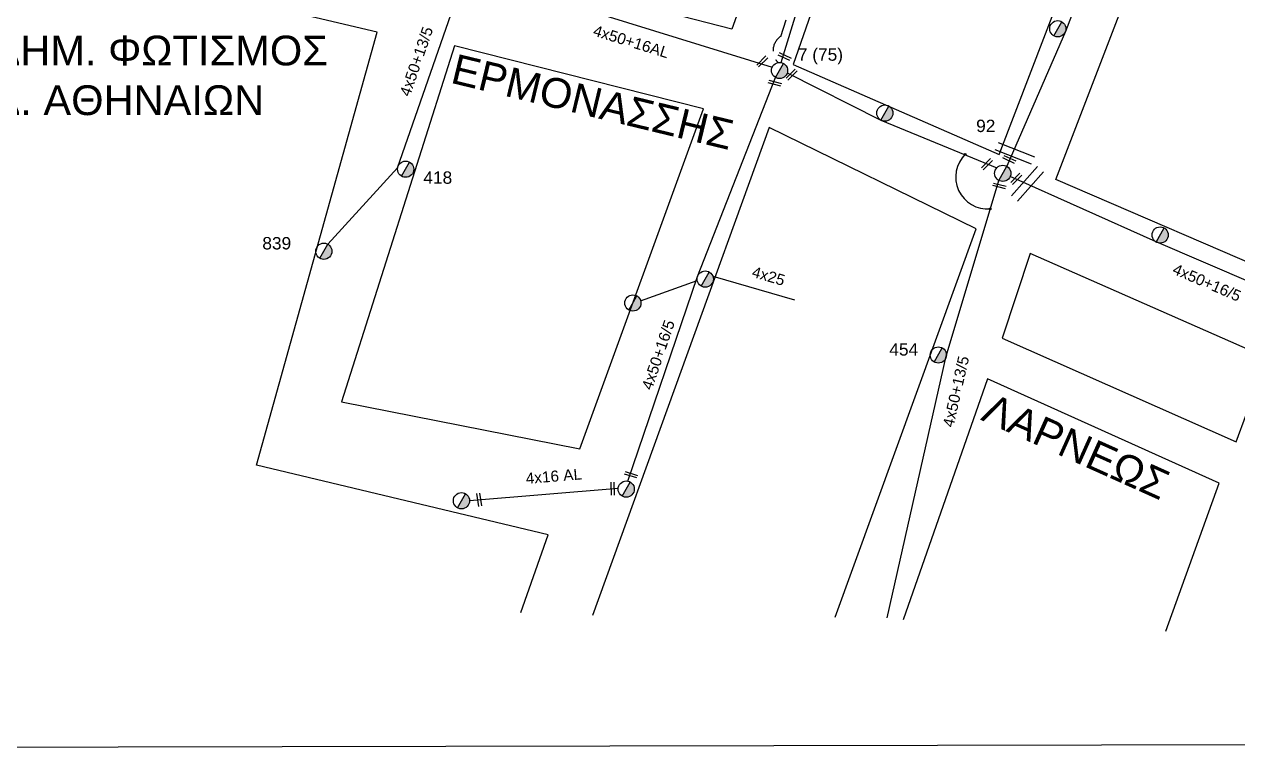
# Model space of a CAD drawing. Header units: millimetres. Extents: x 1421 to 7547, y 822 to 1873.
# Drawn here: x 6365.9 to 6542.3, y 822.2 to 929.2 of the extents above; entities that cross this region are included whole.
import ezdxf
from ezdxf.enums import TextEntityAlignment as Align

# ---------------------------------------------------------------- set-up
doc = ezdxf.new("R2010")
doc.units = ezdxf.units.MM
doc.linetypes.add('DASHED', pattern=[19.05, 12.7, -6.35])
doc.layers.get('0').update_dxf_attribs({"lineweight": 30})
for name, color, linetype, lineweight in [('4x50+13_5', 7, 'Continuous', 30), ('4x50+16_5', 7, 'Continuous', 30), ('4x50AL', 7, 'Continuous', 30), ('4x50AL+10_5', 7, 'Continuous', 30), ('PINAKIDA', 7, 'DASHED', 30), ('TEXT_ΚΑΛΩΔΙΩΝ', 7, 'Continuous', 30), ('Άγνωστο εναέριο καλώδιο', 7, 'Continuous', 30), ('Γυμνά εναέρια ΧΤ (3Φ)   4x16AL', 7, 'Continuous', 30), ('Γυμνά εναέρια ΧΤ και ΦΟΠ (3Φ)   4x50+16AL', 7, 'Continuous', 30), ('Εναέρια παροχή ΧΤ 4x25', 7, 'SYN_LINE', 30), ('Καλώδια ΧΤ   3x150+70AL', 7, 'DASHED', 30), ('Μηχανική τομή', 7, 'Continuous', 30), ('Στύλος ΦΜ', 7, 'Continuous', 30), ('Στύλος ΦΜ @ 1', 7, 'Continuous', 30), ('Συνδέσεις', 7, 'Continuous', 30), ('Τομή', 7, 'Continuous', 30), ('Υπόβαθρο ΔΕΗ', 7, 'Continuous', 30)]:
    doc.layers.add(name, color=color, linetype=linetype, lineweight=lineweight)
doc.styles.add('arial', font='arial.ttf')
doc.styles.get("Standard").update_dxf_attribs({"font": 'arial.ttf'})
doc.linetypes.add('SYN_LINE', pattern='A,0.5,-0.0001,["/\\/\\/\\/",Standard,S=0.1,R=0,X=0,Y=-0.05],-0.25', length=0.7501)

# ---------------------------------------------------------------- blocks, each defined once
blk = doc.blocks.new('ΥΠΑΡΧΩΝ ΤΣΙΜΕΝΤΕΝΙΟΣ ΣΤΥΛΟΣ')
at = {"layer": 'Στύλος ΦΜ'}
blk.add_hatch(color=7, dxfattribs=at).paths.add_polyline_path([(-1.29, -2.28, 0.574793), (2.62, 0, 0.268822), (1.3, 2.27)])
at = {"layer": 'Στύλος ΦΜ', "color": 7}
blk.add_line((-1.29, -2.28), (1.3, 2.27), dxfattribs=at)
blk.add_circle((0, 0), 2.62, dxfattribs=at)
at = {"layer": 'Στύλος ΦΜ', "flags": 4}
for tag, p in [('ΑΡΙΘΜΟΣ', (-4.68, 8.05)), ('ΤΥΠΟΣ', (-4.91, 3.03))]:
    blk.add_attdef(tag, p, '', height=4, dxfattribs=at)
blk = doc.blocks.new('ΤΟΜΗ')
at = {"layer": 'Τομή', "lineweight": -3, "ltscale": 40}
for p, q in [((-11.37, 1.1), (11.37, 1.1)), ((11.37, -3.57), (-11.37, -3.57))]:
    blk.add_line(p, q, dxfattribs=at)
blk = doc.blocks.new('ΜΗΧΑΝΙΚΗ ΤΟΜΗ')
at = {"layer": 'Μηχανική τομή', "lineweight": -3, "ltscale": 40}
for p, q in [((-3.78, 1.15), (3.8, 1.15)), ((3.8, -0.4), (-3.78, -0.4))]:
    blk.add_line(p, q, dxfattribs=at)
blk = doc.blocks.new('_ΣΥΝΔΕΣΗ')
at = {"layer": 'Συνδέσεις', "linetype": 'SYN_LINE', "ltscale": 40}
blk.add_hatch(color=256, dxfattribs=at).paths.add_polyline_path([(0.5, -0.01, 1), (-0.5, -0.01, 1)])
at = {"layer": 'Συνδέσεις'}
blk.add_circle((0, -0.01), 0.5, dxfattribs=at)

msp = doc.modelspace()

# ---------------------------------------------------------------- linework, layer by layer
at = {"layer": '4x50+13_5', "color": 5, "lineweight": -3, "ltscale": 0.2}
msp.add_lwpolyline([(6410.06, 897.18), (6420.19, 908.27), (6429.81, 935.99)], dxfattribs=at)
at = {"layer": '4x50+13_5', "color": 30, "lineweight": -3, "ltscale": 0.2}
for points in [[(6476.84, 922.08), (6490.45, 915.23), (6507.29, 908.28)], [(6491.36, 842.85), (6499.96, 880.92), (6507.59, 906.47)]]:
    msp.add_lwpolyline(points, dxfattribs=at)
at = {"layer": '4x50+16_5', "color": 2, "lineweight": -3, "ltscale": 0.2}
msp.add_lwpolyline([(6453.66, 862.75), (6463.8, 892.47), (6475.14, 921.42)], dxfattribs=at)
at = {"layer": '4x50+16_5', "color": 6, "lineweight": -3, "ltscale": 0.2}
msp.add_lwpolyline([(6603.21, 866.73), (6582.89, 875.02), (6559.03, 885.25), (6530.47, 897.51), (6509.26, 907.05)], dxfattribs=at)
at = {"layer": '4x50AL', "color": 1, "lineweight": -3, "ltscale": 0.2}
msp.add_lwpolyline([(6542.17, 996.38), (6539.28, 974.83), (6524.45, 946.89), (6517.28, 928.12), (6508.76, 908.51)], dxfattribs=at)
at = {"layer": '4x50AL+10_5', "color": 2, "lineweight": -3, "ltscale": 0.2}
msp.add_lwpolyline([(6475.95, 923.6), (6480.89, 939.77), (6486.52, 957.06), (6492.77, 973.71), (6498.39, 988.94)], dxfattribs=at)
at = {"layer": 'PINAKIDA', "linetype": 'Continuous', "lineweight": -3, "ltscale": 0.2}
msp.add_lwpolyline([(5474.15, 1851.64), (7546.99, 1855.83), (7546.99, 826.44), (5474.15, 822.25)], close=True, dxfattribs=at)
at = {"layer": 'Άγνωστο εναέριο καλώδιο', "color": 2, "linetype": 'SYN_LINE', "lineweight": -3, "ltscale": 10}
msp.add_lwpolyline([(6455.53, 888.95), (6463.76, 891.92)], dxfattribs=at)
at = {"layer": 'Γυμνά εναέρια ΧΤ (3Φ)   4x16AL', "color": 2, "lineweight": -3, "ltscale": 0.2}
msp.add_lwpolyline([(6430.66, 859.94), (6452.26, 861.73)], dxfattribs=at)
at = {"layer": 'Γυμνά εναέρια ΧΤ και ΦΟΠ (3Φ)   4x50+16AL', "color": 2, "lineweight": -3, "ltscale": 0.2}
msp.add_lwpolyline([(6431.49, 936.59), (6450.34, 930.43), (6474.65, 922.94)], dxfattribs=at)
at = {"layer": 'Εναέρια παροχή ΧΤ 4x25', "color": 2, "linetype": 'SYN_LINE', "lineweight": -3, "ltscale": 10}
msp.add_lwpolyline([(6466.02, 892.56), (6477.89, 889.09)], dxfattribs=at)
at = {"layer": 'Καλώδια ΧΤ   3x150+70AL', "color": 30, "lineweight": -3, "ltscale": 0.2}
msp.add_lwpolyline([(6475.51, 923.6, -0.476126), (6475.89, 927.39), (6479.34, 937.62, -0.410146), (6480.8, 942.58), (6485.24, 955.71, -0.55256), (6486.68, 959.48), (6491.11, 972.73, -0.35651), (6492.18, 975.99), (6497.73, 993.11, -0.566574), (6498.8, 994.01, -9.534902)], format="xyb", dxfattribs=at)
at = {"layer": 'Υπόβαθρο ΔΕΗ', "lineweight": -3, "ltscale": 0.2}
for points in [[(6468.76, 928.47), (6432.54, 937.79), (6464.39, 1014.39), (6495.46, 1002.79), (6468.76, 928.47)], [(6537.18, 987.13), (6504.2, 999.4), (6477.69, 923.31), (6507.65, 910.24), (6537.18, 987.13)], [(6545.85, 984.49), (6580.85, 973.51), (6550.74, 891.59), (6515.89, 906.58), (6545.85, 984.49)], [(6438.13, 843.66), (6442.09, 854.95), (6399.68, 865.09), (6417.21, 928.02), (6335.7, 947.19), (6301.15, 843.88)], [(6483.83, 842.96), (6504.29, 899.41), (6474.2, 914.15), (6448.54, 843.22)], [(6542.12, 868.45), (6546.62, 880.69), (6512.17, 895.85), (6508.09, 883.51), (6542.12, 868.45)], [(6531.9, 840.94), (6539.63, 862.45), (6505.93, 877.61), (6493.69, 842.6)]]:
    msp.add_lwpolyline(points, dxfattribs=at)
msp.add_lwpolyline([(6412.04, 874.26), (6446.7, 867.44), (6464.66, 916.89), (6428.48, 926.03)], close=True, dxfattribs=at)
at = {"layer": 'Υπόβαθρο ΔΕΗ', "lineweight": -3}
msp.add_arc((6505.98, 906.95), 4.65, 134.4767, 274.6224, dxfattribs=at)

# ---------------------------------------------------------------- block references
at = {"layer": 'Μηχανική τομή', "lineweight": -3, "xscale": 0.2499999999999189, "yscale": 0.2499999999999189, "zscale": 0.2499999999999189}
for p, rotation in [((6473.28, 923.7), 45.15797615279653), ((6476.41, 924.37), 334.7994821754992), ((6477.53, 921.78), 45.15797615279653), ((6475.03, 920.51), 345.7588504199909), ((6505.94, 908.75), 45.15797615279653), ((6509.07, 909.43), 334.7994821754992), ((6510.2, 906.63), 45.15797615279653), ((6507.69, 905.57), 345.7588504199909), ((6454.09, 863.59), 342.6962428308093), ((6432.15, 860.06), 99.0596851664881), ((6451.55, 861.66), 92.61719511734672)]:
    msp.add_blockref('ΜΗΧΑΝΙΚΗ ΤΟΜΗ', p, dxfattribs=dict(at, rotation=rotation))
at = {"layer": 'Στύλος ΦΜ @ 1', "lineweight": -3, "ltscale": 40}
ref = msp.add_blockref('ΥΠΑΡΧΩΝ ΤΣΙΜΕΝΤΕΝΙΟΣ ΣΤΥΛΟΣ', (6516.17, 928.51), dxfattribs=dict(at, xscale=0.4499999999998181, yscale=0.4499999999998181, zscale=0.4499999999998181))
ref.add_attrib('ΤΥΠΟΣ', '779', (6508.12, 930.43), dxfattribs={"layer": 'Στύλος ΦΜ', "height": 1.8, "flags": 4})
ref = msp.add_blockref('ΥΠΑΡΧΩΝ ΤΣΙΜΕΝΤΕΝΙΟΣ ΣΤΥΛΟΣ', (6475.72, 922.44), dxfattribs=dict(at, xscale=0.4499999999998181, yscale=0.4499999999998181, zscale=0.4499999999998181))
ref.add_attrib('ΤΥΠΟΣ', '7 (75)', (6478.38, 923.86), dxfattribs={"layer": 'Στύλος ΦΜ', "height": 1.8, "flags": 4})
at = {"layer": 'Στύλος ΦΜ @ 1', "lineweight": -3, "ltscale": 40, "xscale": 0.4499999999998181, "yscale": 0.4499999999998181, "zscale": 0.4499999999998181}
for p in [(6491.03, 916.25), (6531.05, 898.53), (6464.92, 892.12), (6454.4, 888.64), (6453.43, 861.59), (6429.48, 859.89)]:
    msp.add_blockref('ΥΠΑΡΧΩΝ ΤΣΙΜΕΝΤΕΝΙΟΣ ΣΤΥΛΟΣ', p, dxfattribs=at)
at = {"layer": 'Στύλος ΦΜ @ 1', "lineweight": -3, "ltscale": 40}
ref = msp.add_blockref('ΥΠΑΡΧΩΝ ΤΣΙΜΕΝΤΕΝΙΟΣ ΣΤΥΛΟΣ', (6508.17, 907.49), dxfattribs=dict(at, xscale=0.4499999999998181, yscale=0.4499999999998181, zscale=0.4499999999998181))
ref.add_attrib('ΤΥΠΟΣ', '92', (6504.3, 913.49), dxfattribs={"layer": 'Στύλος ΦΜ', "height": 1.8, "flags": 4})
ref = msp.add_blockref('ΥΠΑΡΧΩΝ ΤΣΙΜΕΝΤΕΝΙΟΣ ΣΤΥΛΟΣ', (6421.36, 908.09), dxfattribs=dict(at, xscale=0.4499999999998181, yscale=0.4499999999998181, zscale=0.4499999999998181))
ref.add_attrib('ΤΥΠΟΣ', '418', (6423.94, 905.97), dxfattribs={"layer": 'Στύλος ΦΜ', "height": 1.8, "flags": 4})
ref = msp.add_blockref('ΥΠΑΡΧΩΝ ΤΣΙΜΕΝΤΕΝΙΟΣ ΣΤΥΛΟΣ', (6409.47, 896.16), dxfattribs=dict(at, xscale=0.4499999999998181, yscale=0.4499999999998181, zscale=0.4499999999998181))
ref.add_attrib('ΤΥΠΟΣ', '839', (6400.53, 896.43), dxfattribs={"layer": 'Στύλος ΦΜ', "height": 1.8, "flags": 4})
ref = msp.add_blockref('ΥΠΑΡΧΩΝ ΤΣΙΜΕΝΤΕΝΙΟΣ ΣΤΥΛΟΣ', (6498.8, 881.08), dxfattribs=dict(at, xscale=0.4499999999998181, yscale=0.4499999999998181, zscale=0.4499999999998181))
ref.add_attrib('ΤΥΠΟΣ', '454', (6491.68, 881), dxfattribs={"layer": 'Στύλος ΦΜ', "height": 1.8, "flags": 4})
at = {"layer": 'Συνδέσεις', "lineweight": -3, "xscale": 0.25, "yscale": 0.25, "zscale": 0.25}
for p in [(6502.72, 910.26), (6506.35, 902.32)]:
    msp.add_blockref('_ΣΥΝΔΕΣΗ', p, dxfattribs=at)
at = {"layer": 'Τομή', "lineweight": -3, "xscale": 0.2499999999998873, "yscale": 0.2499999999998873, "zscale": 0.2499999999998873}
for p, rotation in [((6509.81, 910.12), 158.528889632819), ((6511.99, 905.75), 228.2402346136643)]:
    msp.add_blockref('ΤΟΜΗ', p, dxfattribs=dict(at, rotation=rotation))

# ---------------------------------------------------------------- texts
at = {"lineweight": -3, "ltscale": 40, "insert": (6361.3, 927.51), "char_height": 4, "width": 48.6977, "attachment_point": 1, "style": 'arial'}
msp.add_mtext('{\\H1.083x;ΔΗΜ. ΦΩΤΙΣΜΟΣ \\PΔ. ΑΘΗΝΑΙΩΝ}', dxfattribs=at)
at = {"lineweight": -3, "ltscale": 40, "char_height": 4, "width": 51.144, "attachment_point": 1, "style": 'arial'}
for s, insert, rotation in [('{\\H1.083x;ΕΡΜΟΝΑΣΣΗΣ}', (6428.75, 924.9), 346.4241), ('{\\H1.083x;ΛΑΡΝΕΩΣ}', (6506.59, 875.66), 335.8322)]:
    msp.add_mtext(s, dxfattribs=dict(at, insert=insert, rotation=rotation))
at = {"layer": 'TEXT_ΚΑΛΩΔΙΩΝ', "lineweight": -3, "ltscale": 0.2}
for s, rotation, p in [('4x50+13/5', 70.8731, (6422.92, 923.76)), ('4x50+16AL', 342.8708, (6454.16, 926.64)), ('4x25', 343.7322, (6474.12, 892.56)), ('4x50+16/5', 336.7724, (6537.85, 891.62)), ('4x50+16/5', 71.1734, (6458.08, 881.11)), ('4x50+13/5', 77.2637, (6501.36, 875.77)), (' 4x16 AL', 4.7359, (6442.6, 863.44))]:
    msp.add_text(s, height=1.6, rotation=rotation, dxfattribs=at).set_placement(p, align=Align.MIDDLE_CENTER)

doc.saveas('drawing.dxf')
